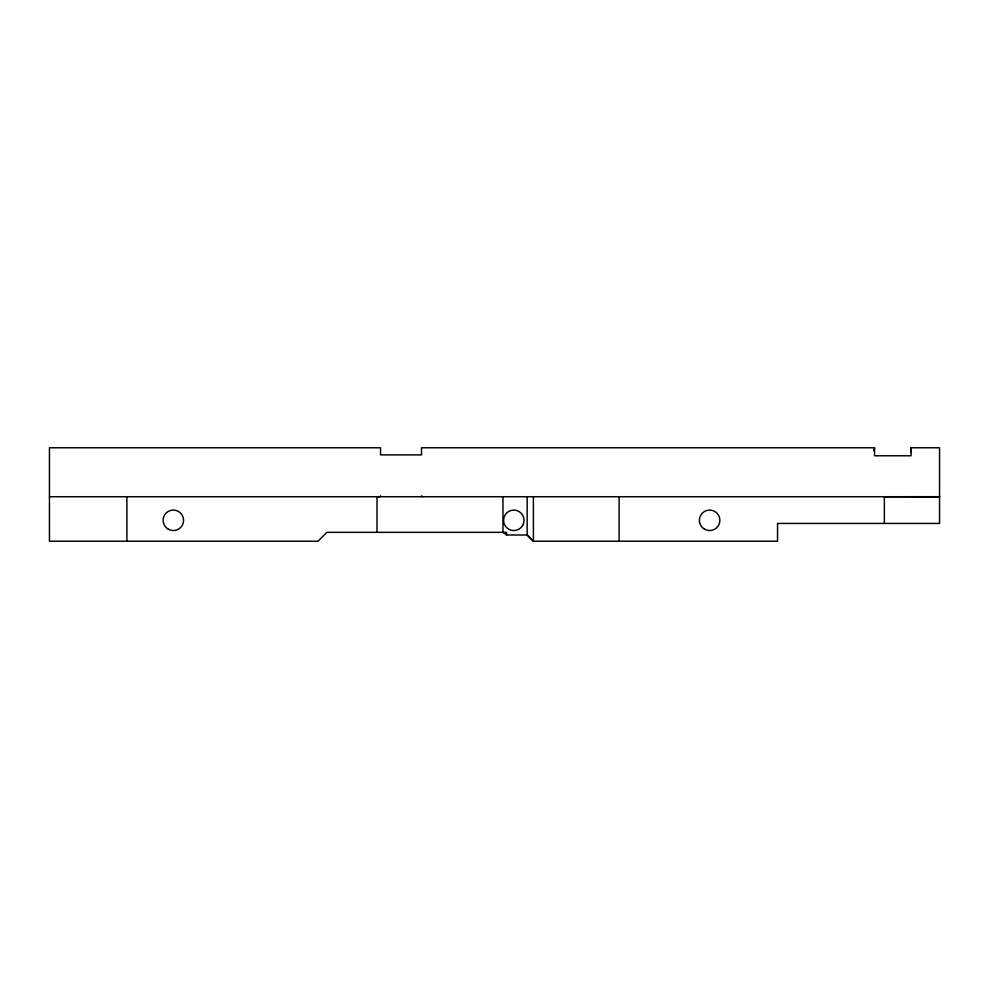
<?xml version="1.0" encoding="UTF-8"?>
<svg xmlns="http://www.w3.org/2000/svg" width="989" height="989" viewBox="0 0 989 989"><rect width="100%" height="100%" fill="white"/><g stroke="black" fill="none" stroke-linecap="round" stroke-linejoin="round"><path stroke-width="1.48" d="M873.72 450.737L874.573 447.77L421.512 447.77L421.512 454.891L380.567 454.891L380.567 447.77L49.45 447.77L49.45 541.23L317.988 541.23L326.889 532.329L506.529 532.329L506.529 535L527.162 535L533.392 541.23L777.552 541.23L777.552 523.428L939.55 523.428L939.55 447.77L911.067 447.77L911.067 455.781L874.573 455.781L874.573 447.77M380.567 495.835L379.924 496.725L377.007 496.725L377.007 532.329M911.19 496.713L939.55 496.725L884.364 496.725L884.364 523.428M49.45 496.725L939.55 496.725M421.512 495.835L422.773 496.725M506.529 535L502.968 532.329L502.968 496.725M911.067 447.77L911.326 452.22M619.114 496.725L619.114 541.23M533.392 496.725L533.392 541.23L527.162 535L527.162 496.725M126.889 496.725L126.889 541.23M522.674 525.431L521.055 527.545A10.236 10.236 0 0 1 507.233 528.151A10.236 10.236 0 0 1 505.428 514.441A10.236 10.236 0 0 1 518.928 511.449L521.055 513.081A10.236 10.236 0 0 1 522.674 525.431M168.229 529.177A10.236 10.236 0 0 0 183.583 520.313A10.236 10.236 0 0 0 168.229 511.449A10.236 10.236 0 0 0 168.229 529.177M704.514 529.177A10.236 10.236 0 0 0 719.868 520.313A10.236 10.236 0 0 0 704.514 511.449A10.236 10.236 0 0 0 704.514 529.177"/></g></svg>
